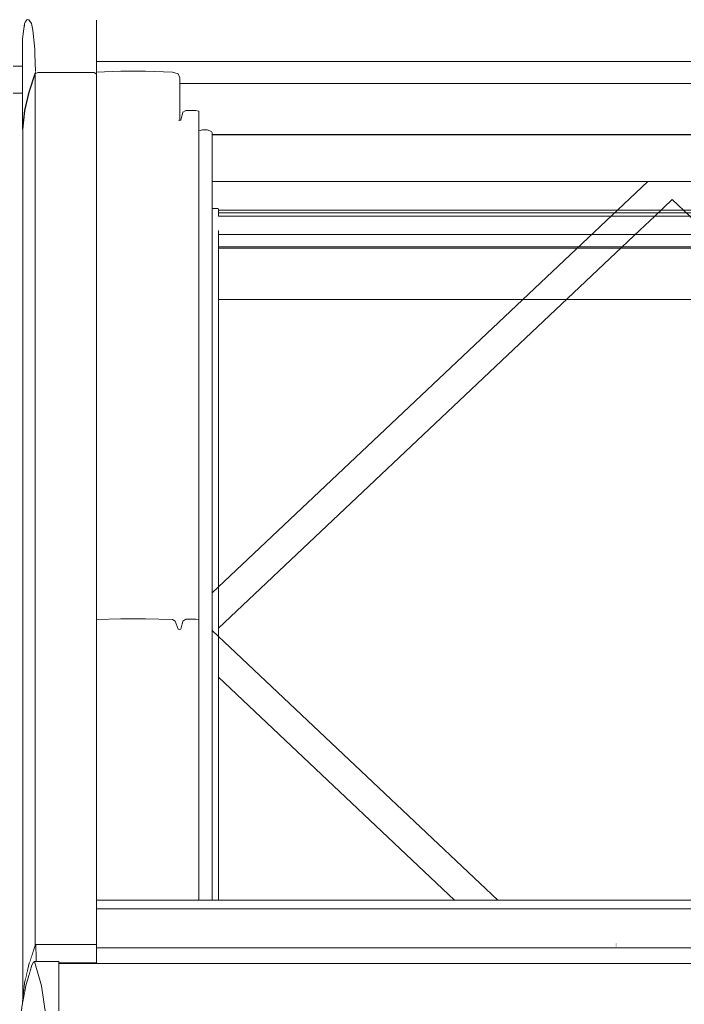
# Model space of a CAD drawing. Header units: metres. Extents: x -3 to 171, y -23 to 41.
# Drawn here: x 17.094 to 17.53, y -3.63 to -2.984 of the extents above; entities that cross this region are included whole.
import ezdxf

# ---------------------------------------------------------------- set-up
doc = ezdxf.new("R2010")
doc.units = ezdxf.units.M
doc.header["$MEASUREMENT"] = 0
doc.set_wipeout_variables(frame=1)
for name, pattern in [('Achse', [0.004, 0.002, -0.001, 0, -0.001]), ('Schnittlinie', [0.006, 0.003, -0.0015, 0, -0.0015]), ('Wipeout_Contour', [1, 0, -1])]:
    doc.linetypes.add(name, pattern=pattern)
for name, color, linetype in [('6._Dach PP STG1_1_000 Achsraster', 7, 'Continuous'), ('6._Dach PP STG1_1_325 Dachfenster', 7, 'Continuous'), ('6._Dach PP STG1_1_851 Marker Schnitt', 7, 'Continuous')]:
    doc.layers.add(name, color=color, linetype=linetype)

msp = doc.modelspace()

# ---------------------------------------------------------------- linework, layer by layer
at = {"layer": '6._Dach PP STG1_1_000 Achsraster', "color": 5, "linetype": 'Achse', "lineweight": 0, "ltscale": 1000}
msp.add_line((-1.5, -3), (21, -3), dxfattribs=at)
at = {"layer": '6._Dach PP STG1_1_851 Marker Schnitt', "color": 7, "linetype": 'Schnittlinie', "lineweight": 13, "ltscale": 1000}
msp.add_line((17.48506, 4.805), (17.48506, -22.52309), dxfattribs=at)

# ---------------------------------------------------------------- wipeouts: each hides what was drawn before it
at = {"color": 254, "linetype": 'Wipeout_Contour', "lineweight": 0, "ltscale": 69.440791}
msp.add_wipeout([(17.09615, -3.01484), (17.08185, -3.01484), (17.08185, -3.01541), (17.09615, -3.01541)], dxfattribs=at).dxf.layer = '6._Dach PP STG1_1_325 Dachfenster'
at = {"color": 254, "linetype": 'Wipeout_Contour', "lineweight": 0, "ltscale": 86.388091}
msp.add_wipeout([(17.08185, -3.06787), (17.09635, -3.06787), (17.09635, -3.05641), (17.09615, -3.03252), (17.08185, -3.03252)], dxfattribs=at).dxf.layer = '6._Dach PP STG1_1_325 Dachfenster'
at = {"color": 254, "linetype": 'Wipeout_Contour', "lineweight": 0, "ltscale": 70.176046}
msp.add_wipeout([(17.21715, -3.56164), (17.21995, -3.56164), (17.21995, -3.05769), (17.21715, -3.05656)], dxfattribs=at).dxf.layer = '6._Dach PP STG1_1_325 Dachfenster'
at = {"color": 254, "linetype": 'Wipeout_Contour', "lineweight": 0, "ltscale": 70.032159}
msp.add_wipeout([(17.14465, -3.37775), (17.14465, -3.56164), (17.16055, -3.56164), (17.16055, -3.37723)], dxfattribs=at).dxf.layer = '6._Dach PP STG1_1_325 Dachfenster'
at = {"color": 254, "linetype": 'Wipeout_Contour', "lineweight": 0, "ltscale": 70.214301}
msp.add_wipeout([(17.19815, -3.38402), (17.19815, -3.56164), (17.19895, -3.56164), (17.19895, -3.38423)], dxfattribs=at).dxf.layer = '6._Dach PP STG1_1_325 Dachfenster'

# ---------------------------------------------------------------- next in the draw order: wipeouts: each hides what was drawn before it
at = {"color": 254, "linetype": 'Wipeout_Contour', "lineweight": 0, "ltscale": 260.794216}
msp.add_wipeout([(17.08185, -3.01484), (17.09615, -3.01484), (17.09615, -2.99685), (17.09692, -2.99035), (17.09745, -2.98718), (17.09785, -2.98607), (17.09916, -2.98422), (17.12448, -2.98422), (17.12385, -2.95926), (17.11985, -2.95926), (17.11985, -2.96046), (17.09422, -2.96046), (17.09422, -2.95834), (17.09422, -2.95558), (17.08185, -2.95558)], dxfattribs=at).dxf.layer = '6._Dach PP STG1_1_325 Dachfenster'
at = {"color": 254, "linetype": 'Wipeout_Contour', "lineweight": 0, "ltscale": 142.214806}
msp.add_wipeout([(17.13259, -2.95926), (17.13298, -2.98422), (17.14465, -2.98422), (17.14465, -3.01187), (17.89905, -3.01187), (17.89905, -2.98422), (17.91073, -2.98422), (17.91111, -2.95926)], dxfattribs=at).dxf.layer = '6._Dach PP STG1_1_325 Dachfenster'
at = {"color": 254, "linetype": 'Wipeout_Contour', "lineweight": 0, "ltscale": 104.223407}
msp.add_wipeout([(17.21995, -3.05769), (17.21995, -3.56164), (17.22045, -3.56164), (17.22045, -3.0818), (17.22035, -3.05967), (17.22045, -3.05854)], dxfattribs=at).dxf.layer = '6._Dach PP STG1_1_325 Dachfenster'
at = {"color": 254, "linetype": 'Wipeout_Contour', "lineweight": 0, "ltscale": 69.480249}
msp.add_wipeout([(17.08185, -3.06787), (17.08185, -3.07367), (17.09635, -3.07367), (17.09635, -3.06787)], dxfattribs=at).dxf.layer = '6._Dach PP STG1_1_325 Dachfenster'
at = {"color": 254, "linetype": 'Wipeout_Contour', "lineweight": 0, "ltscale": 70.0945}
msp.add_wipeout([(17.16055, -3.56164), (17.17675, -3.56164), (17.17675, -3.37723), (17.16055, -3.37723)], dxfattribs=at).dxf.layer = '6._Dach PP STG1_1_325 Dachfenster'
at = {"color": 254, "linetype": 'Wipeout_Contour', "lineweight": 0, "ltscale": 70.217477}
msp.add_wipeout([(17.19895, -3.38423), (17.19895, -3.56164), (17.19975, -3.56164), (17.19975, -3.38395)], dxfattribs=at).dxf.layer = '6._Dach PP STG1_1_325 Dachfenster'

# ---------------------------------------------------------------- next in the draw order: wipeouts: each hides what was drawn before it
at = {"color": 254, "linetype": 'Wipeout_Contour', "lineweight": 0, "ltscale": 69.488822}
msp.add_wipeout([(17.09635, -3.07367), (17.08185, -3.07367), (17.08185, -3.0917), (17.09635, -3.0917)], dxfattribs=at).dxf.layer = '6._Dach PP STG1_1_325 Dachfenster'
at = {"color": 254, "linetype": 'Wipeout_Contour', "lineweight": 0, "ltscale": 53.687616}
msp.add_wipeout([(17.22045, -3.0905), (17.82325, -3.0905), (17.22045, -3.09043)], dxfattribs=at).dxf.layer = '6._Dach PP STG1_1_325 Dachfenster'
at = {"color": 254, "linetype": 'Wipeout_Contour', "lineweight": 0, "ltscale": 70.200009}
msp.add_wipeout([(17.19435, -3.3778), (17.19435, -3.56164), (17.19615, -3.56164), (17.19615, -3.37886)], dxfattribs=at).dxf.layer = '6._Dach PP STG1_1_325 Dachfenster'

# ---------------------------------------------------------------- next in the draw order: wipeouts: each hides what was drawn before it
at = {"color": 254, "linetype": 'Wipeout_Contour', "lineweight": 0, "ltscale": 155.616385}
msp.add_wipeout([(17.08185, -3.0917), (17.08185, -3.70979), (17.09423, -3.70979), (17.09425, -3.66149), (17.09425, -3.64552), (17.09555, -3.63161), (17.09615, -3.62846), (17.09635, -3.62657), (17.09635, -3.0917)], dxfattribs=at).dxf.layer = '6._Dach PP STG1_1_325 Dachfenster'
at = {"color": 254, "linetype": 'Wipeout_Contour', "lineweight": 0, "ltscale": 70.212588}
msp.add_wipeout([(17.19615, -3.37886), (17.19615, -3.56164), (17.19815, -3.56164), (17.19815, -3.38402)], dxfattribs=at).dxf.layer = '6._Dach PP STG1_1_325 Dachfenster'

# ---------------------------------------------------------------- next in the draw order: wipeouts: each hides what was drawn before it
at = {"color": 254, "linetype": 'Wipeout_Contour', "lineweight": 0, "ltscale": 70.16139}
msp.add_wipeout([(17.17675, -3.37723), (17.17675, -3.56164), (17.19435, -3.56164), (17.19435, -3.3778)], dxfattribs=at).dxf.layer = '6._Dach PP STG1_1_325 Dachfenster'
at = {"color": 254, "linetype": 'Wipeout_Contour', "lineweight": 0, "ltscale": 70.225005}
msp.add_wipeout([(17.19975, -3.38395), (17.19975, -3.56164), (17.20105, -3.56164), (17.20105, -3.37879)], dxfattribs=at).dxf.layer = '6._Dach PP STG1_1_325 Dachfenster'
at = {"color": 254, "linetype": 'Wipeout_Contour', "lineweight": 0, "ltscale": 87.37915}
msp.add_wipeout([(17.09555, -3.63161), (17.09555, -3.78697), (17.09747, -3.77738), (17.09815, -3.77361), (17.09815, -3.61796)], dxfattribs=at).dxf.layer = '6._Dach PP STG1_1_325 Dachfenster'

# ---------------------------------------------------------------- next in the draw order: wipeouts: each hides what was drawn before it
at = {"color": 254, "linetype": 'Wipeout_Contour', "lineweight": 0, "ltscale": 70.226923}
msp.add_wipeout([(17.20105, -3.37879), (17.20105, -3.56164), (17.20315, -3.56164), (17.20315, -3.37752)], dxfattribs=at).dxf.layer = '6._Dach PP STG1_1_325 Dachfenster'
at = {"color": 254, "linetype": 'Wipeout_Contour', "lineweight": 0, "ltscale": 87.386126}
msp.add_wipeout([(17.10225, -3.60447), (17.09815, -3.61796), (17.09815, -3.77361), (17.10114, -3.76324), (17.10225, -3.75858)], dxfattribs=at).dxf.layer = '6._Dach PP STG1_1_325 Dachfenster'

# ---------------------------------------------------------------- next in the draw order: wipeouts: each hides what was drawn before it
at = {"color": 254, "linetype": 'Wipeout_Contour', "lineweight": 0, "ltscale": 70.01452}
msp.add_wipeout([(17.19815, -3.0503), (17.19615, -3.04514), (17.19615, -3.37886), (17.19815, -3.38402)], dxfattribs=at).dxf.layer = '6._Dach PP STG1_1_325 Dachfenster'
at = {"color": 254, "linetype": 'Wipeout_Contour', "lineweight": 0, "ltscale": 70.242639}
msp.add_wipeout([(17.20315, -3.56164), (17.20975, -3.56164), (17.20975, -3.37752), (17.20315, -3.37752)], dxfattribs=at).dxf.layer = '6._Dach PP STG1_1_325 Dachfenster'
at = {"color": 254, "linetype": 'Wipeout_Contour', "lineweight": 0, "ltscale": 210.757818}
msp.add_wipeout([(17.10225, -3.75858), (17.10302, -3.75667), (17.1051, -3.74981), (17.10642, -3.74323), (17.11016, -3.71311), (17.11224, -3.68525), (17.11267, -3.65986), (17.11139, -3.63738), (17.1085, -3.618), (17.104, -3.60202), (17.10336, -3.6023), (17.10225, -3.60447)], dxfattribs=at).dxf.layer = '6._Dach PP STG1_1_325 Dachfenster'
at = {"color": 254, "linetype": 'Wipeout_Contour', "lineweight": 0, "ltscale": 51.93711}
msp.add_wipeout([(17.09615, -3.62845), (17.09745, -3.62164), (17.09745, -3.6162)], dxfattribs=at).dxf.layer = '6._Dach PP STG1_1_325 Dachfenster'

# ---------------------------------------------------------------- next in the draw order: wipeouts: each hides what was drawn before it
at = {"color": 254, "linetype": 'Wipeout_Contour', "lineweight": 0, "ltscale": 69.966806}
msp.add_wipeout([(17.17675, -3.04351), (17.17675, -3.37723), (17.19435, -3.3778), (17.19435, -3.04408)], dxfattribs=at).dxf.layer = '6._Dach PP STG1_1_325 Dachfenster'
at = {"color": 254, "linetype": 'Wipeout_Contour', "lineweight": 0, "ltscale": 70.259808}
msp.add_wipeout([(17.20975, -3.37752), (17.20975, -3.56164), (17.21165, -3.56164), (17.21165, -3.37801)], dxfattribs=at).dxf.layer = '6._Dach PP STG1_1_325 Dachfenster'
at = {"color": 254, "linetype": 'Wipeout_Contour', "lineweight": 0, "ltscale": 69.711076}
msp.add_wipeout([(17.104, -3.60202), (17.1085, -3.618), (17.11985, -3.618), (17.11985, -3.60202)], dxfattribs=at).dxf.layer = '6._Dach PP STG1_1_325 Dachfenster'
at = {"color": 254, "linetype": 'Wipeout_Contour', "lineweight": 0, "ltscale": 87.711106}
msp.add_wipeout([(17.09745, -3.6162), (17.09745, -3.62164), (17.09815, -3.61796), (17.10015, -3.61138), (17.10015, -3.60403)], dxfattribs=at).dxf.layer = '6._Dach PP STG1_1_325 Dachfenster'

# ---------------------------------------------------------------- next in the draw order: wipeouts: each hides what was drawn before it
at = {"color": 254, "linetype": 'Wipeout_Contour', "lineweight": 0, "ltscale": 70.005294}
msp.add_wipeout([(17.19435, -3.04408), (17.19435, -3.3778), (17.19615, -3.37886), (17.19615, -3.04514)], dxfattribs=at).dxf.layer = '6._Dach PP STG1_1_325 Dachfenster'
at = {"color": 254, "linetype": 'Wipeout_Contour', "lineweight": 0, "ltscale": 70.153389}
msp.add_wipeout([(17.21165, -3.05731), (17.21165, -3.56164), (17.21405, -3.56164), (17.21405, -3.05649)], dxfattribs=at).dxf.layer = '6._Dach PP STG1_1_325 Dachfenster'
at = {"color": 254, "linetype": 'Wipeout_Contour', "lineweight": 0, "ltscale": 104.658393}
msp.add_wipeout([(17.10015, -3.61138), (17.10225, -3.60447), (17.10336, -3.6023), (17.104, -3.60202), (17.10415, -3.59208), (17.10015, -3.60403)], dxfattribs=at).dxf.layer = '6._Dach PP STG1_1_325 Dachfenster'
at = {"color": 254, "linetype": 'Wipeout_Contour', "lineweight": 0, "ltscale": 69.761711}
msp.add_wipeout([(17.1085, -3.618), (17.11139, -3.63738), (17.11985, -3.63738), (17.11985, -3.618)], dxfattribs=at).dxf.layer = '6._Dach PP STG1_1_325 Dachfenster'

# ---------------------------------------------------------------- next in the draw order: wipeouts: each hides what was drawn before it
at = {"color": 254, "linetype": 'Wipeout_Contour', "lineweight": 0, "ltscale": 86.965611}
msp.add_wipeout([(17.09635, -3.05626), (17.09635, -3.62657), (17.09745, -3.6162), (17.09765, -3.6153), (17.09765, -3.04401)], dxfattribs=at).dxf.layer = '6._Dach PP STG1_1_325 Dachfenster'
at = {"color": 254, "linetype": 'Wipeout_Contour', "lineweight": 0, "ltscale": 70.025732}
msp.add_wipeout([(17.19895, -3.05055), (17.19895, -3.38423), (17.19975, -3.38395), (17.19975, -3.05027)], dxfattribs=at).dxf.layer = '6._Dach PP STG1_1_325 Dachfenster'
at = {"color": 254, "linetype": 'Wipeout_Contour', "lineweight": 0, "ltscale": 70.163913}
msp.add_wipeout([(17.21405, -3.56164), (17.21715, -3.56164), (17.21715, -3.05656), (17.21405, -3.05649)], dxfattribs=at).dxf.layer = '6._Dach PP STG1_1_325 Dachfenster'
at = {"color": 254, "linetype": 'Wipeout_Contour', "lineweight": 0, "ltscale": 87.423725}
msp.add_wipeout([(17.10415, -3.59208), (17.10415, -3.60202), (17.10505, -3.60202), (17.10505, -3.59999), (17.10469, -3.59082)], dxfattribs=at).dxf.layer = '6._Dach PP STG1_1_325 Dachfenster'

# ---------------------------------------------------------------- next in the draw order: wipeouts: each hides what was drawn before it
at = {"color": 254, "linetype": 'Wipeout_Contour', "lineweight": 0, "ltscale": 86.88603}
msp.add_wipeout([(17.09765, -3.6153), (17.10015, -3.60403), (17.10035, -3.60344), (17.10035, -3.03184), (17.09765, -3.04401)], dxfattribs=at).dxf.layer = '6._Dach PP STG1_1_325 Dachfenster'
at = {"color": 254, "linetype": 'Wipeout_Contour', "lineweight": 0, "ltscale": 70.065424}
msp.add_wipeout([(17.20975, -3.04383), (17.20975, -3.37752), (17.21165, -3.37801), (17.21165, -3.04433)], dxfattribs=at).dxf.layer = '6._Dach PP STG1_1_325 Dachfenster'
at = {"color": 254, "linetype": 'Wipeout_Contour', "lineweight": 0, "ltscale": 87.656497}
msp.add_wipeout([(17.19825, -3.05033), (17.19815, -3.38402), (17.19895, -3.38423), (17.19895, -3.05055), (17.19825, -3.05036)], dxfattribs=at).dxf.layer = '6._Dach PP STG1_1_325 Dachfenster'
at = {"color": 254, "linetype": 'Wipeout_Contour', "lineweight": 0, "ltscale": 71.194389}
msp.add_wipeout([(17.22035, -3.07982), (17.82335, -3.07982), (17.82335, -3.0748), (17.22035, -3.0748)], dxfattribs=at).dxf.layer = '6._Dach PP STG1_1_325 Dachfenster'
at = {"color": 254, "linetype": 'Wipeout_Contour', "lineweight": 0, "ltscale": 70.012743}
msp.add_wipeout([(17.14465, -3.59082), (17.10469, -3.59082), (17.10505, -3.59999), (17.14465, -3.59999)], dxfattribs=at).dxf.layer = '6._Dach PP STG1_1_325 Dachfenster'

# ---------------------------------------------------------------- next in the draw order: linework, layer by layer
at = {"layer": '6._Dach PP STG1_1_325 Dachfenster', "color": 7, "linetype": 'Continuous', "lineweight": 13, "ltscale": 1000, "flags": 128}
msp.add_lwpolyline([(17.19615, -3.37886), (17.19435, -3.3778)], dxfattribs=at)

# ---------------------------------------------------------------- next in the draw order: wipeouts: each hides what was drawn before it
at = {"color": 254, "linetype": 'Wipeout_Contour', "lineweight": 0, "ltscale": 70.02697}
msp.add_wipeout([(17.19975, -3.05027), (17.19975, -3.38395), (17.20105, -3.37879), (17.20105, -3.04511)], dxfattribs=at).dxf.layer = '6._Dach PP STG1_1_325 Dachfenster'
at = {"color": 254, "linetype": 'Wipeout_Contour', "lineweight": 0, "ltscale": 106.785775}
msp.add_wipeout([(17.22035, -3.08067), (17.22035, -3.08153), (17.22045, -3.08258), (17.82325, -3.08258), (17.82325, -3.0818), (17.82335, -3.08067)], dxfattribs=at).dxf.layer = '6._Dach PP STG1_1_325 Dachfenster'
at = {"color": 254, "linetype": 'Wipeout_Contour', "lineweight": 0, "ltscale": 105.344081}
msp.add_wipeout([(17.10505, -3.60202), (17.11985, -3.60202), (17.11985, -3.60294), (17.14465, -3.60294), (17.14465, -3.59999), (17.10505, -3.59999)], dxfattribs=at).dxf.layer = '6._Dach PP STG1_1_325 Dachfenster'

# ---------------------------------------------------------------- next in the draw order: linework, layer by layer
at = {"layer": '6._Dach PP STG1_1_325 Dachfenster', "color": 7, "linetype": 'Continuous', "lineweight": 13, "ltscale": 1000, "flags": 128}
for points in [[(17.19895, -3.38423), (17.19815, -3.38402)], [(17.19975, -3.38395), (17.19895, -3.38423)]]:
    msp.add_lwpolyline(points, dxfattribs=at)

# ---------------------------------------------------------------- next in the draw order: wipeouts: each hides what was drawn before it
at = {"color": 254, "linetype": 'Wipeout_Contour', "lineweight": 0, "ltscale": 86.867637}
msp.add_wipeout([(17.10035, -3.03184), (17.10035, -3.60344), (17.10415, -3.59208), (17.10435, -3.59156), (17.10435, -3.01989)], dxfattribs=at).dxf.layer = '6._Dach PP STG1_1_325 Dachfenster'
at = {"color": 254, "linetype": 'Wipeout_Contour', "lineweight": 0, "ltscale": 70.032032}
msp.add_wipeout([(17.20105, -3.04511), (17.20105, -3.37879), (17.20315, -3.37752), (17.20315, -3.04383)], dxfattribs=at).dxf.layer = '6._Dach PP STG1_1_325 Dachfenster'
at = {"color": 254, "linetype": 'Wipeout_Contour', "lineweight": 0, "ltscale": 71.198373}
msp.add_wipeout([(17.82325, -3.08258), (17.22045, -3.08258), (17.22045, -3.08364), (17.82325, -3.08364)], dxfattribs=at).dxf.layer = '6._Dach PP STG1_1_325 Dachfenster'
at = {"color": 254, "linetype": 'Wipeout_Contour', "lineweight": 0, "ltscale": 71.586448}
msp.add_wipeout([(17.14465, -3.59644), (17.14465, -3.59875), (17.89905, -3.59875), (17.89905, -3.59644)], dxfattribs=at).dxf.layer = '6._Dach PP STG1_1_325 Dachfenster'
at = {"color": 254, "linetype": 'Wipeout_Contour', "lineweight": 0, "ltscale": 71.598312}
msp.add_wipeout([(17.11985, -3.60322), (17.11985, -3.61935), (17.92385, -3.61935), (17.92385, -3.60322)], dxfattribs=at).dxf.layer = '6._Dach PP STG1_1_325 Dachfenster'

# ---------------------------------------------------------------- next in the draw order: linework, layer by layer
at = {"layer": '6._Dach PP STG1_1_325 Dachfenster', "color": 7, "linetype": 'Continuous', "lineweight": 13, "ltscale": 1000, "flags": 128}
for points in [[(17.19815, -3.38402), (17.19615, -3.37886)], [(17.104, -3.60202), (17.1085, -3.618), (17.11139, -3.63738), (17.11267, -3.65986), (17.11224, -3.68525), (17.11016, -3.71311), (17.10642, -3.74323), (17.1051, -3.74981), (17.10302, -3.75667), (17.10225, -3.75858), (17.10114, -3.76324), (17.09815, -3.77361), (17.09747, -3.77738), (17.09555, -3.78697), (17.0952, -3.79054), (17.09425, -3.79916), (17.09425, -3.80235), (17.09424, -3.81267), (17.09423, -3.82144), (17.09422, -3.82879)], [(17.10336, -3.6023), (17.10225, -3.60447), (17.09815, -3.61796), (17.09555, -3.63161), (17.09425, -3.64552), (17.09425, -3.64685)], [(17.10336, -3.6023), (17.104, -3.60202)], [(17.104, -3.60202), (17.11985, -3.60202)]]:
    msp.add_lwpolyline(points, dxfattribs=at)

# ---------------------------------------------------------------- next in the draw order: wipeouts: each hides what was drawn before it
at = {"color": 254, "linetype": 'Wipeout_Contour', "lineweight": 0, "ltscale": 69.806368}
msp.add_wipeout([(17.10615, -3.59082), (17.14295, -3.59082), (17.14295, -3.01893), (17.10615, -3.01893)], dxfattribs=at).dxf.layer = '6._Dach PP STG1_1_325 Dachfenster'
at = {"color": 254, "linetype": 'Wipeout_Contour', "lineweight": 0, "ltscale": 52.20384}
msp.add_wipeout([(17.19915, -3.02258), (17.19815, -3.05023), (17.19895, -3.05055)], dxfattribs=at).dxf.layer = '6._Dach PP STG1_1_325 Dachfenster'
at = {"color": 254, "linetype": 'Wipeout_Contour', "lineweight": 0, "ltscale": 70.048986}
msp.add_wipeout([(17.20315, -3.04383), (17.20315, -3.37752), (17.20975, -3.37752), (17.20975, -3.04383)], dxfattribs=at).dxf.layer = '6._Dach PP STG1_1_325 Dachfenster'
at = {"color": 254, "linetype": 'Wipeout_Contour', "lineweight": 0, "ltscale": 71.196384}
msp.add_wipeout([(17.22035, -3.07982), (17.22035, -3.08067), (17.82335, -3.08067), (17.82335, -3.07982)], dxfattribs=at).dxf.layer = '6._Dach PP STG1_1_325 Dachfenster'
at = {"color": 254, "linetype": 'Wipeout_Contour', "lineweight": 0, "ltscale": 71.613526}
msp.add_wipeout([(17.11985, -3.64056), (17.92385, -3.64056), (17.92385, -3.61935), (17.11985, -3.61935)], dxfattribs=at).dxf.layer = '6._Dach PP STG1_1_325 Dachfenster'

# ---------------------------------------------------------------- next in the draw order: linework, layer by layer
at = {"layer": '6._Dach PP STG1_1_325 Dachfenster', "color": 7, "linetype": 'Continuous', "lineweight": 13, "ltscale": 1000, "flags": 128}
for points in [[(17.20105, -3.37879), (17.19975, -3.38395)], [(17.20315, -3.37752), (17.20105, -3.37879)], [(17.21165, -3.37801), (17.20975, -3.37752), (17.20315, -3.37752)], [(17.11985, -3.82879), (17.11985, -3.82144), (17.11985, -3.81267), (17.11985, -3.80235), (17.11985, -3.79054), (17.11985, -3.77738), (17.11985, -3.76324), (17.11985, -3.75667), (17.11985, -3.74981), (17.11985, -3.74323), (17.11985, -3.71311), (17.11985, -3.68525), (17.11985, -3.65986), (17.11985, -3.63738), (17.11985, -3.618), (17.11985, -3.60202)]]:
    msp.add_lwpolyline(points, dxfattribs=at)

# ---------------------------------------------------------------- next in the draw order: wipeouts: each hides what was drawn before it
at = {"color": 254, "linetype": 'Wipeout_Contour', "lineweight": 0, "ltscale": 87.668608}
msp.add_wipeout([(17.10435, -3.01989), (17.10435, -3.59156), (17.1046, -3.5909), (17.10615, -3.59082), (17.10615, -3.01893)], dxfattribs=at).dxf.layer = '6._Dach PP STG1_1_325 Dachfenster'
at = {"color": 254, "linetype": 'Wipeout_Contour', "lineweight": 0, "ltscale": 69.882127}
msp.add_wipeout([(17.14295, -3.01893), (17.14295, -3.59082), (17.14465, -3.59082), (17.14465, -3.02019)], dxfattribs=at).dxf.layer = '6._Dach PP STG1_1_325 Dachfenster'
at = {"color": 254, "linetype": 'Wipeout_Contour', "lineweight": 0, "ltscale": 52.507255}
msp.add_wipeout([(17.19815, -3.01983), (17.19435, -3.04408), (17.19615, -3.04514)], dxfattribs=at).dxf.layer = '6._Dach PP STG1_1_325 Dachfenster'
at = {"color": 254, "linetype": 'Wipeout_Contour', "lineweight": 0, "ltscale": 249.332402}
msp.add_wipeout([(17.21165, -3.05274), (17.21165, -3.05731), (17.21405, -3.05649), (17.21715, -3.05656), (17.21995, -3.05769), (17.22045, -3.05854), (17.22045, -3.05967), (17.82325, -3.05967), (17.82325, -3.05854), (17.82375, -3.05769), (17.82655, -3.05656), (17.82965, -3.05649), (17.83205, -3.05731), (17.83205, -3.05274)], dxfattribs=at).dxf.layer = '6._Dach PP STG1_1_325 Dachfenster'
at = {"color": 254, "linetype": 'Wipeout_Contour', "lineweight": 0, "ltscale": 71.198959}
msp.add_wipeout([(17.82325, -3.08364), (17.22045, -3.08364), (17.22045, -3.08428), (17.82325, -3.08428)], dxfattribs=at).dxf.layer = '6._Dach PP STG1_1_325 Dachfenster'

# ---------------------------------------------------------------- next in the draw order: linework, layer by layer
at = {"layer": '6._Dach PP STG1_1_325 Dachfenster', "color": 7, "linetype": 'Continuous', "lineweight": 13, "ltscale": 1000, "flags": 128}
for points in [[(17.21405, -3.05649), (17.21165, -3.05731)], [(17.09615, -3.62845), (17.09745, -3.6162), (17.10015, -3.60403), (17.10415, -3.59208), (17.1046, -3.5909)], [(17.10469, -3.59082), (17.10505, -3.59999), (17.10505, -3.60202)]]:
    msp.add_lwpolyline(points, dxfattribs=at)

# ---------------------------------------------------------------- next in the draw order: wipeouts: each hides what was drawn before it
at = {"color": 254, "linetype": 'Wipeout_Contour', "lineweight": 0, "ltscale": 52.689653}
msp.add_wipeout([(17.10415, -3.01989), (17.10458, -3.01879), (17.10415, -3.00685)], dxfattribs=at).dxf.layer = '6._Dach PP STG1_1_325 Dachfenster'
at = {"color": 254, "linetype": 'Wipeout_Contour', "lineweight": 0, "ltscale": 69.531421}
msp.add_wipeout([(17.19615, -3.04514), (17.19815, -3.05023), (17.19915, -3.02258), (17.19815, -3.01983)], dxfattribs=at).dxf.layer = '6._Dach PP STG1_1_325 Dachfenster'
at = {"color": 254, "linetype": 'Wipeout_Contour', "lineweight": 0, "ltscale": 69.837262}
msp.add_wipeout([(17.16055, -3.04351), (17.14465, -3.04403), (17.14465, -3.37775), (17.16055, -3.37723)], dxfattribs=at).dxf.layer = '6._Dach PP STG1_1_325 Dachfenster'
at = {"color": 254, "linetype": 'Wipeout_Contour', "lineweight": 0, "ltscale": 71.18605}
msp.add_wipeout([(17.22035, -3.07049), (17.82335, -3.07049), (17.82335, -3.05988), (17.22035, -3.05988)], dxfattribs=at).dxf.layer = '6._Dach PP STG1_1_325 Dachfenster'
at = {"color": 254, "linetype": 'Wipeout_Contour', "lineweight": 0, "ltscale": 71.201612}
msp.add_wipeout([(17.22045, -3.08499), (17.22045, -3.09043), (17.82325, -3.09043), (17.82325, -3.08499)], dxfattribs=at).dxf.layer = '6._Dach PP STG1_1_325 Dachfenster'
at = {"color": 254, "linetype": 'Wipeout_Contour', "lineweight": 0, "ltscale": 71.560025}
msp.add_wipeout([(17.89905, -3.56177), (17.14465, -3.56177), (17.14465, -3.56751), (17.89905, -3.56751)], dxfattribs=at).dxf.layer = '6._Dach PP STG1_1_325 Dachfenster'
at = {"color": 254, "linetype": 'Wipeout_Contour', "lineweight": 0, "ltscale": 71.565987}
msp.add_wipeout([(17.14465, -3.57329), (17.89905, -3.57329), (17.89905, -3.57098), (17.14465, -3.57098)], dxfattribs=at).dxf.layer = '6._Dach PP STG1_1_325 Dachfenster'
at = {"color": 254, "linetype": 'Wipeout_Contour', "lineweight": 0, "ltscale": 71.572986}
msp.add_wipeout([(17.14465, -3.5791), (17.14465, -3.58259), (17.89905, -3.58259), (17.89905, -3.5791)], dxfattribs=at).dxf.layer = '6._Dach PP STG1_1_325 Dachfenster'
at = {"color": 254, "linetype": 'Wipeout_Contour', "lineweight": 0, "ltscale": 71.582324}
msp.add_wipeout([(17.14465, -3.59296), (17.89905, -3.59296), (17.89905, -3.59202), (17.14465, -3.59202)], dxfattribs=at).dxf.layer = '6._Dach PP STG1_1_325 Dachfenster'

# ---------------------------------------------------------------- next in the draw order: wipeouts: each hides what was drawn before it
at = {"color": 254, "linetype": 'Wipeout_Contour', "lineweight": 0, "ltscale": 69.900248}
msp.add_wipeout([(17.16055, -3.04351), (17.16055, -3.37723), (17.17675, -3.37723), (17.17675, -3.04351)], dxfattribs=at).dxf.layer = '6._Dach PP STG1_1_325 Dachfenster'
at = {"color": 254, "linetype": 'Wipeout_Contour', "lineweight": 0, "ltscale": 53.670773}
msp.add_wipeout([(17.22035, -3.05988), (17.82335, -3.05988), (17.22035, -3.05967)], dxfattribs=at).dxf.layer = '6._Dach PP STG1_1_325 Dachfenster'
at = {"color": 254, "linetype": 'Wipeout_Contour', "lineweight": 0, "ltscale": 71.191148}
msp.add_wipeout([(17.22035, -3.0748), (17.82335, -3.0748), (17.82335, -3.07049), (17.22035, -3.07049)], dxfattribs=at).dxf.layer = '6._Dach PP STG1_1_325 Dachfenster'
at = {"color": 254, "linetype": 'Wipeout_Contour', "lineweight": 0, "ltscale": 71.199426}
msp.add_wipeout([(17.22045, -3.08428), (17.22045, -3.08499), (17.82325, -3.08499), (17.82325, -3.08428)], dxfattribs=at).dxf.layer = '6._Dach PP STG1_1_325 Dachfenster'
at = {"color": 254, "linetype": 'Wipeout_Contour', "lineweight": 0, "ltscale": 53.235235}
msp.add_wipeout([(17.22045, -3.0905), (17.22045, -3.36016), (17.50598, -3.0905)], dxfattribs=at).dxf.layer = '6._Dach PP STG1_1_325 Dachfenster'
at = {"color": 254, "linetype": 'Wipeout_Contour', "lineweight": 0, "ltscale": 71.564275}
msp.add_wipeout([(17.89905, -3.56903), (17.14465, -3.56903), (17.14465, -3.57098), (17.89905, -3.57098)], dxfattribs=at).dxf.layer = '6._Dach PP STG1_1_325 Dachfenster'
at = {"color": 254, "linetype": 'Wipeout_Contour', "lineweight": 0, "ltscale": 71.570354}
msp.add_wipeout([(17.14465, -3.5791), (17.89905, -3.5791), (17.89905, -3.57605), (17.14465, -3.57605)], dxfattribs=at).dxf.layer = '6._Dach PP STG1_1_325 Dachfenster'
at = {"color": 254, "linetype": 'Wipeout_Contour', "lineweight": 0, "ltscale": 71.584725}
msp.add_wipeout([(17.89905, -3.59448), (17.14465, -3.59448), (17.14465, -3.59644), (17.89905, -3.59644)], dxfattribs=at).dxf.layer = '6._Dach PP STG1_1_325 Dachfenster'

# ---------------------------------------------------------------- next in the draw order: linework, layer by layer
at = {"layer": '6._Dach PP STG1_1_325 Dachfenster', "color": 7, "linetype": 'Continuous', "lineweight": 13, "ltscale": 1000, "flags": 128}
for points in [[(17.21715, -3.05656), (17.21405, -3.05649)], [(17.21995, -3.05769), (17.21715, -3.05656)], [(17.22045, -3.05854), (17.21995, -3.05769)], [(17.22035, -3.05967), (17.82335, -3.05967)], [(17.22035, -3.05988), (17.22035, -3.07049), (17.22035, -3.0748), (17.22035, -3.07982), (17.22035, -3.08067), (17.22035, -3.08153)], [(17.22045, -3.05854), (17.22045, -3.05967)], [(17.19435, -3.3778), (17.17675, -3.37723), (17.16055, -3.37723), (17.14465, -3.37775)]]:
    msp.add_lwpolyline(points, dxfattribs=at)

# ---------------------------------------------------------------- next in the draw order: wipeouts: each hides what was drawn before it
at = {"color": 254, "linetype": 'Wipeout_Contour', "lineweight": 0, "ltscale": 69.70132}
msp.add_wipeout([(17.14465, -3.04403), (17.16055, -3.04351), (17.16055, -3.0182), (17.14465, -3.01871)], dxfattribs=at).dxf.layer = '6._Dach PP STG1_1_325 Dachfenster'
at = {"color": 254, "linetype": 'Wipeout_Contour', "lineweight": 0, "ltscale": 142.842747}
msp.add_wipeout([(17.50598, -3.0905), (17.22045, -3.36016), (17.22045, -3.3849), (17.40759, -3.56164), (17.63611, -3.56164), (17.82325, -3.3849), (17.82325, -3.36016), (17.53773, -3.0905)], dxfattribs=at).dxf.layer = '6._Dach PP STG1_1_325 Dachfenster'
at = {"color": 254, "linetype": 'Wipeout_Contour', "lineweight": 0, "ltscale": 71.562881}
msp.add_wipeout([(17.14465, -3.56751), (17.14465, -3.56903), (17.89905, -3.56903), (17.89905, -3.56751)], dxfattribs=at).dxf.layer = '6._Dach PP STG1_1_325 Dachfenster'
at = {"color": 254, "linetype": 'Wipeout_Contour', "lineweight": 0, "ltscale": 71.568023}
msp.add_wipeout([(17.14465, -3.57605), (17.89905, -3.57605), (17.89905, -3.57329), (17.14465, -3.57329)], dxfattribs=at).dxf.layer = '6._Dach PP STG1_1_325 Dachfenster'
at = {"color": 254, "linetype": 'Wipeout_Contour', "lineweight": 0, "ltscale": 71.583322}
msp.add_wipeout([(17.14465, -3.59448), (17.89905, -3.59448), (17.89905, -3.59296), (17.14465, -3.59296)], dxfattribs=at).dxf.layer = '6._Dach PP STG1_1_325 Dachfenster'
at = {"color": 254, "linetype": 'Wipeout_Contour', "lineweight": 0, "ltscale": 71.588498}
msp.add_wipeout([(17.14465, -3.6015), (17.89905, -3.6015), (17.89905, -3.59875), (17.14465, -3.59875)], dxfattribs=at).dxf.layer = '6._Dach PP STG1_1_325 Dachfenster'

# ---------------------------------------------------------------- next in the draw order: linework, layer by layer
at = {"layer": '6._Dach PP STG1_1_325 Dachfenster', "color": 7, "linetype": 'Continuous', "lineweight": 13, "ltscale": 1000, "flags": 128}
for points in [[(17.22045, -3.09043), (17.82325, -3.09043)], [(17.50598, -3.0905), (17.22045, -3.36016)], [(17.22045, -3.0905), (17.82325, -3.0905)], [(17.52185, -3.10238), (17.53331, -3.1132), (17.54304, -3.12239), (17.81929, -3.38328)], [(17.22045, -3.10825), (17.22435, -3.10825)], [(17.22455, -3.10846), (17.22455, -3.1132)], [(17.22455, -3.10931), (17.81915, -3.10931)], [(17.22455, -3.11101), (17.81915, -3.11101)], [(17.22442, -3.1132), (17.81929, -3.1132)], [(17.22455, -3.12522), (17.81915, -3.12522)], [(17.22455, -3.13335), (17.81915, -3.13335)], [(17.22455, -3.13413), (17.81915, -3.13413)], [(17.22455, -3.16786), (17.81915, -3.16786)], [(17.89905, -3.56751), (17.14465, -3.56751)]]:
    msp.add_lwpolyline(points, dxfattribs=at)

# ---------------------------------------------------------------- next in the draw order: wipeouts: each hides what was drawn before it
at = {"color": 254, "linetype": 'Wipeout_Contour', "lineweight": 0, "ltscale": 69.765624}
msp.add_wipeout([(17.16055, -3.0182), (17.16055, -3.04351), (17.17675, -3.04351), (17.17675, -3.0182)], dxfattribs=at).dxf.layer = '6._Dach PP STG1_1_325 Dachfenster'
at = {"color": 254, "linetype": 'Wipeout_Contour', "lineweight": 0, "ltscale": 53.515435}
msp.add_wipeout([(17.40759, -3.56164), (17.22045, -3.3849), (17.22045, -3.56164)], dxfattribs=at).dxf.layer = '6._Dach PP STG1_1_325 Dachfenster'
at = {"color": 254, "linetype": 'Wipeout_Contour', "lineweight": 0, "ltscale": 71.578945}
msp.add_wipeout([(17.14465, -3.5902), (17.89905, -3.5902), (17.89905, -3.58631), (17.14465, -3.58631)], dxfattribs=at).dxf.layer = '6._Dach PP STG1_1_325 Dachfenster'
at = {"color": 254, "linetype": 'Wipeout_Contour', "lineweight": 0, "ltscale": 71.590294}
msp.add_wipeout([(17.14465, -3.6015), (17.14465, -3.60322), (17.89905, -3.60322), (17.89905, -3.6015)], dxfattribs=at).dxf.layer = '6._Dach PP STG1_1_325 Dachfenster'

# ---------------------------------------------------------------- next in the draw order: linework, layer by layer
at = {"layer": '6._Dach PP STG1_1_325 Dachfenster', "color": 7, "linetype": 'Continuous', "lineweight": 13, "ltscale": 1000, "flags": 128}
for points in [[(17.22045, -3.0818), (17.22045, -3.56164)], [(17.52185, -3.10238), (17.5104, -3.1132), (17.50066, -3.12239), (17.22442, -3.38328)], [(17.22455, -3.12267), (17.22455, -3.56164)], [(17.40759, -3.56164), (17.22045, -3.3849)], [(17.37914, -3.56164), (17.22442, -3.41552)], [(17.89905, -3.56164), (17.14465, -3.56164)], [(17.11985, -3.60294), (17.14465, -3.60294)], [(17.11985, -3.60322), (17.92385, -3.60322)]]:
    msp.add_lwpolyline(points, dxfattribs=at)

# ---------------------------------------------------------------- next in the draw order: wipeouts: each hides what was drawn before it
at = {"color": 254, "linetype": 'Wipeout_Contour', "lineweight": 0, "ltscale": 69.831399}
msp.add_wipeout([(17.17675, -3.0182), (17.17675, -3.04351), (17.19435, -3.04408), (17.19435, -3.01876)], dxfattribs=at).dxf.layer = '6._Dach PP STG1_1_325 Dachfenster'
at = {"color": 254, "linetype": 'Wipeout_Contour', "lineweight": 0, "ltscale": 71.575886}
msp.add_wipeout([(17.14465, -3.58631), (17.89905, -3.58631), (17.89905, -3.58259), (17.14465, -3.58259)], dxfattribs=at).dxf.layer = '6._Dach PP STG1_1_325 Dachfenster'
at = {"color": 254, "linetype": 'Wipeout_Contour', "lineweight": 0, "ltscale": 71.581141}
msp.add_wipeout([(17.14465, -3.59078), (17.14465, -3.59128), (17.89905, -3.59128), (17.89905, -3.59078)], dxfattribs=at).dxf.layer = '6._Dach PP STG1_1_325 Dachfenster'

# ---------------------------------------------------------------- next in the draw order: wipeouts: each hides what was drawn before it
at = {"color": 254, "linetype": 'Wipeout_Contour', "lineweight": 0, "ltscale": 52.810928}
msp.add_wipeout([(17.19435, -3.04408), (17.19815, -3.01983), (17.19435, -3.01876)], dxfattribs=at).dxf.layer = '6._Dach PP STG1_1_325 Dachfenster'
at = {"color": 254, "linetype": 'Wipeout_Contour', "lineweight": 0, "ltscale": 53.468863}
msp.add_wipeout([(17.89905, -3.59169), (17.14465, -3.59169), (17.89905, -3.59202)], dxfattribs=at).dxf.layer = '6._Dach PP STG1_1_325 Dachfenster'

# ---------------------------------------------------------------- next in the draw order: wipeouts: each hides what was drawn before it
at = {"color": 254, "linetype": 'Wipeout_Contour', "lineweight": 0, "ltscale": 71.163837}
msp.add_wipeout([(17.19915, -3.03818), (17.84455, -3.03818), (17.84455, -3.02622), (17.19915, -3.02622)], dxfattribs=at).dxf.layer = '6._Dach PP STG1_1_325 Dachfenster'
at = {"color": 254, "linetype": 'Wipeout_Contour', "lineweight": 0, "ltscale": 53.909409}
msp.add_wipeout([(17.14465, -3.59071), (17.89905, -3.59071), (17.14465, -3.59055)], dxfattribs=at).dxf.layer = '6._Dach PP STG1_1_325 Dachfenster'

# ---------------------------------------------------------------- next in the draw order: wipeouts: each hides what was drawn before it
at = {"color": 254, "linetype": 'Wipeout_Contour', "lineweight": 0, "ltscale": 53.632064}
msp.add_wipeout([(17.19915, -3.02622), (17.84455, -3.02622), (17.19915, -3.02615)], dxfattribs=at).dxf.layer = '6._Dach PP STG1_1_325 Dachfenster'
at = {"color": 254, "linetype": 'Wipeout_Contour', "lineweight": 0, "ltscale": 284.723482}
msp.add_wipeout([(17.19915, -3.05048), (17.19975, -3.05027), (17.20105, -3.04511), (17.20315, -3.04383), (17.20975, -3.04383), (17.21165, -3.04433), (17.21165, -3.05274), (17.83205, -3.05274), (17.83205, -3.04433), (17.83395, -3.04383), (17.84055, -3.04383), (17.84265, -3.0451), (17.84395, -3.05027), (17.84455, -3.05048), (17.84455, -3.03818), (17.19915, -3.03818)], dxfattribs=at).dxf.layer = '6._Dach PP STG1_1_325 Dachfenster'
at = {"color": 254, "linetype": 'Wipeout_Contour', "lineweight": 0, "ltscale": 53.468251}
msp.add_wipeout([(17.89905, -3.59071), (17.14465, -3.59071), (17.89905, -3.59078)], dxfattribs=at).dxf.layer = '6._Dach PP STG1_1_325 Dachfenster'

# ---------------------------------------------------------------- next in the draw order: linework, layer by layer
at = {"layer": '6._Dach PP STG1_1_325 Dachfenster', "color": 7, "linetype": 'Continuous', "lineweight": 13, "ltscale": 1000, "flags": 128}
for points in [[(17.19975, -3.05027), (17.20105, -3.04511)], [(17.20105, -3.04511), (17.20315, -3.04383)], [(17.20315, -3.04383), (17.20975, -3.04383), (17.21165, -3.04433)], [(17.21165, -3.04433), (17.21165, -3.37801), (17.21165, -3.56164)], [(17.19825, -3.05036), (17.19895, -3.05055)], [(17.19895, -3.05055), (17.19975, -3.05027)]]:
    msp.add_lwpolyline(points, dxfattribs=at)

# ---------------------------------------------------------------- next in the draw order: wipeouts: each hides what was drawn before it
at = {"color": 254, "linetype": 'Wipeout_Contour', "lineweight": 0, "ltscale": 284.57369}
msp.add_wipeout([(17.89905, -3.01187), (17.14465, -3.01187), (17.14465, -3.01871), (17.16055, -3.0182), (17.17675, -3.0182), (17.19435, -3.01876), (17.19815, -3.01983), (17.19915, -3.02258), (17.19915, -3.02615), (17.84455, -3.02615), (17.84455, -3.02258), (17.84555, -3.01983), (17.84935, -3.01876), (17.86695, -3.0182), (17.88315, -3.0182), (17.89905, -3.01871)], dxfattribs=at).dxf.layer = '6._Dach PP STG1_1_325 Dachfenster'
at = {"color": 254, "linetype": 'Wipeout_Contour', "lineweight": 0, "ltscale": 53.468002}
msp.add_wipeout([(17.89905, -3.5902), (17.14465, -3.5902), (17.89905, -3.59055)], dxfattribs=at).dxf.layer = '6._Dach PP STG1_1_325 Dachfenster'

# ---------------------------------------------------------------- next in the draw order: linework, layer by layer
at = {"layer": '6._Dach PP STG1_1_325 Dachfenster', "color": 7, "linetype": 'Continuous', "lineweight": 13, "ltscale": 1000, "flags": 128}
for points in [[(17.19915, -3.02258), (17.19815, -3.01983)], [(17.19915, -3.05048), (17.19915, -3.02258)], [(17.19915, -3.02615), (17.84455, -3.02615)], [(17.10469, -3.59082), (17.14465, -3.59082)], [(17.14465, -3.60294), (17.14465, -3.59999), (17.14465, -3.59082)], [(17.89905, -3.59296), (17.14465, -3.59296)]]:
    msp.add_lwpolyline(points, dxfattribs=at)

# ---------------------------------------------------------------- next in the draw order: wipeouts: each hides what was drawn before it
at = {"color": 254, "linetype": 'Wipeout_Contour', "lineweight": 0, "ltscale": 210.155937}
msp.add_wipeout([(17.09615, -3.05626), (17.09765, -3.04401), (17.10035, -3.03184), (17.10435, -3.01989), (17.10615, -3.01893), (17.14295, -3.01893), (17.14465, -3.02019), (17.14465, -3.01879), (17.10458, -3.01879), (17.10415, -3.01989), (17.10015, -3.03184), (17.09745, -3.04401)], dxfattribs=at).dxf.layer = '6._Dach PP STG1_1_325 Dachfenster'

# ---------------------------------------------------------------- next in the draw order: wipeouts: each hides what was drawn before it
at = {"color": 254, "linetype": 'Wipeout_Contour', "lineweight": 0, "ltscale": 86.655291}
msp.add_wipeout([(17.09692, -2.99035), (17.09615, -2.99685), (17.09615, -3.05626), (17.09745, -3.04401), (17.09745, -2.98718)], dxfattribs=at).dxf.layer = '6._Dach PP STG1_1_325 Dachfenster'

# ---------------------------------------------------------------- next in the draw order: linework, layer by layer
at = {"layer": '6._Dach PP STG1_1_325 Dachfenster', "color": 7, "linetype": 'Continuous', "lineweight": 13, "ltscale": 1000, "flags": 128}
msp.add_lwpolyline([(17.09635, -3.05626), (17.09635, -3.62657)], dxfattribs=at)

# ---------------------------------------------------------------- next in the draw order: wipeouts: each hides what was drawn before it
at = {"color": 254, "linetype": 'Wipeout_Contour', "lineweight": 0, "ltscale": 104.227138}
msp.add_wipeout([(17.09745, -2.98718), (17.09745, -3.04401), (17.10015, -3.03184), (17.10015, -2.98451), (17.09916, -2.98422), (17.09785, -2.98607)], dxfattribs=at).dxf.layer = '6._Dach PP STG1_1_325 Dachfenster'

# ---------------------------------------------------------------- next in the draw order: linework, layer by layer
at = {"layer": '6._Dach PP STG1_1_325 Dachfenster', "color": 7, "linetype": 'Continuous', "lineweight": 13, "ltscale": 1000, "flags": 128}
for points in [[(17.09615, -2.99685), (17.09615, -3.05626)], [(17.09615, -3.01484), (17.08185, -3.01484), (17.06755, -3.01484)], [(17.09615, -3.03252), (17.08185, -3.03252), (17.06755, -3.03252)]]:
    msp.add_lwpolyline(points, dxfattribs=at)

# ---------------------------------------------------------------- next in the draw order: wipeouts: each hides what was drawn before it
at = {"color": 254, "linetype": 'Wipeout_Contour', "lineweight": 0, "ltscale": 69.538505}
msp.add_wipeout([(17.14465, -2.99113), (17.10282, -2.99113), (17.10403, -3.00365), (17.14465, -3.00365)], dxfattribs=at).dxf.layer = '6._Dach PP STG1_1_325 Dachfenster'

# ---------------------------------------------------------------- next in the draw order: wipeouts: each hides what was drawn before it
at = {"color": 254, "linetype": 'Wipeout_Contour', "lineweight": 0, "ltscale": 138.606951}
msp.add_wipeout([(17.10015, -2.98451), (17.10015, -3.03184), (17.10415, -3.01989), (17.10415, -3.00685), (17.10403, -3.00365), (17.10282, -2.99113), (17.10186, -2.98692), (17.10045, -2.98457)], dxfattribs=at).dxf.layer = '6._Dach PP STG1_1_325 Dachfenster'

# ---------------------------------------------------------------- next in the draw order: wipeouts: each hides what was drawn before it
at = {"color": 254, "linetype": 'Wipeout_Contour', "lineweight": 0, "ltscale": 69.497646}
msp.add_wipeout([(17.14465, -2.98422), (17.09916, -2.98422), (17.10015, -2.98451), (17.14465, -2.98457)], dxfattribs=at).dxf.layer = '6._Dach PP STG1_1_325 Dachfenster'
at = {"color": 254, "linetype": 'Wipeout_Contour', "lineweight": 0, "ltscale": 87.373729}
msp.add_wipeout([(17.10403, -3.00365), (17.10415, -3.00685), (17.10466, -3.01836), (17.14465, -3.01836), (17.14465, -3.00365)], dxfattribs=at).dxf.layer = '6._Dach PP STG1_1_325 Dachfenster'

# ---------------------------------------------------------------- next in the draw order: linework, layer by layer
at = {"layer": '6._Dach PP STG1_1_325 Dachfenster', "color": 7, "linetype": 'Continuous', "lineweight": 13, "ltscale": 1000, "flags": 128}
for points in [[(17.14465, -3.01187), (17.89905, -3.01187)], [(17.10458, -3.01879), (17.10415, -3.01989), (17.10015, -3.03184), (17.09745, -3.04401), (17.09615, -3.05626)], [(17.09635, -3.05626), (17.09765, -3.04401), (17.10035, -3.03184), (17.10435, -3.01989)], [(17.10435, -3.01989), (17.10615, -3.01893)], [(17.10435, -3.01989), (17.10435, -3.59156)], [(17.10615, -3.01893), (17.14295, -3.01893)], [(17.14295, -3.01893), (17.14465, -3.02019)], [(17.19815, -3.01983), (17.19435, -3.01876), (17.17675, -3.0182), (17.16055, -3.0182), (17.14465, -3.01871)], [(17.14465, -3.02019), (17.14465, -3.01879)], [(17.14465, -3.02019), (17.14465, -3.59082)]]:
    msp.add_lwpolyline(points, dxfattribs=at)

# ---------------------------------------------------------------- next in the draw order: wipeouts: each hides what was drawn before it
at = {"color": 254, "linetype": 'Wipeout_Contour', "lineweight": 0, "ltscale": 69.52307}
msp.add_wipeout([(17.10045, -2.98457), (17.10186, -2.98692), (17.14465, -2.98692), (17.14465, -2.98457)], dxfattribs=at).dxf.layer = '6._Dach PP STG1_1_325 Dachfenster'

# ---------------------------------------------------------------- next in the draw order: wipeouts: each hides what was drawn before it
at = {"color": 254, "linetype": 'Wipeout_Contour', "lineweight": 0, "ltscale": 69.536825}
msp.add_wipeout([(17.14465, -2.98692), (17.10186, -2.98692), (17.10282, -2.99113), (17.14465, -2.99113)], dxfattribs=at).dxf.layer = '6._Dach PP STG1_1_325 Dachfenster'

# ---------------------------------------------------------------- next in the draw order: linework, layer by layer
at = {"layer": '6._Dach PP STG1_1_325 Dachfenster', "color": 7, "linetype": 'Continuous', "lineweight": 13, "ltscale": 1000, "flags": 128}
for points in [[(17.09615, -2.99685), (17.09692, -2.99035), (17.09745, -2.98718), (17.09785, -2.98607), (17.09916, -2.98422), (17.10015, -2.98451), (17.10186, -2.98692), (17.10282, -2.99113), (17.10403, -3.00365), (17.10415, -3.00685), (17.10466, -3.01836)], [(17.14465, -3.01836), (17.14465, -3.00365), (17.14465, -2.99113), (17.14465, -2.98692), (17.14465, -2.98457)]]:
    msp.add_lwpolyline(points, dxfattribs=at)

doc.saveas('drawing.dxf')
